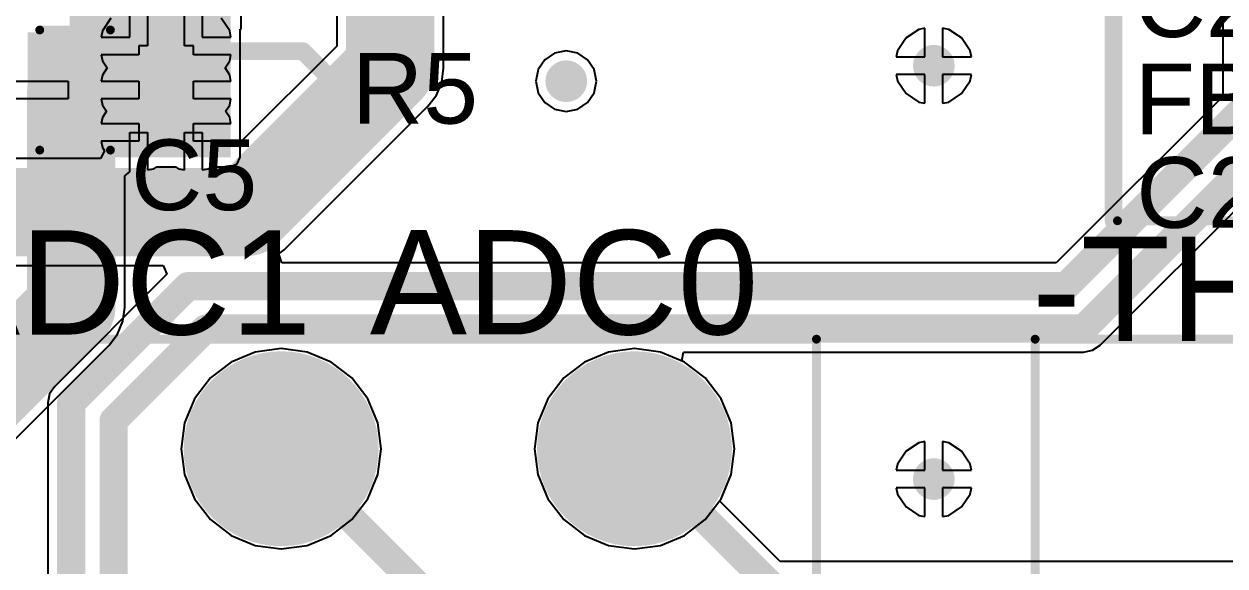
# Model space of a CAD drawing. Header units: millimetres. Extents: x -0.26 to 4.68, y -0.29 to 2.93.
# Drawn here: x 0.907 to 1.587, y 0.285 to 0.591 of the extents above; entities that cross this region are included whole.
import ezdxf

# ---------------------------------------------------------------- set-up
doc = ezdxf.new("R2010")
doc.units = ezdxf.units.MM
doc.header["$MEASUREMENT"] = 0
for name, color, linetype in [('BottomLayer', 5, 'Continuous'), ('BottomSolder', 6, 'Continuous'), ('Mechanical1', 6, 'Continuous'), ('MultiLayer', 9, 'Continuous'), ('PadHoleLayer', 156, 'Continuous'), ('TopLayer', 1, 'Continuous'), ('TopOverlay', 2, 'Continuous'), ('TopPaste', 8, 'Continuous'), ('TopSolder', 216, 'Continuous'), ('ViaHoleLayer', 16, 'Continuous')]:
    doc.layers.add(name, color=color, linetype=linetype)
doc.styles.add('Arial', font='arial.ttf', dxfattribs={"height": 0.2})

# ---------------------------------------------------------------- blocks, each defined once
blk = doc.blocks.new('HA0200500000G_8')
at = {"layer": 'BottomLayer'}
h = blk.add_hatch(color=5, dxfattribs=at)
edge = h.paths.add_edge_path()
edge.add_arc((-0.1, 0.15), 0.05118, 0, 360)
h = blk.add_hatch(color=5, dxfattribs=at)
edge = h.paths.add_edge_path()
edge.add_arc((0.1, 0.15), 0.05118, 0, 360)
blk.add_hatch(color=5, dxfattribs=at).paths.add_polyline_path([(-0.15118, -0.09882), (-0.04882, -0.09882), (-0.04882, -0.20118), (-0.15118, -0.20118)])
h = blk.add_hatch(color=5, dxfattribs=at)
edge = h.paths.add_edge_path()
edge.add_arc((0.1, -0.15), 0.05118, 0, 360)
at = {"layer": 'BottomSolder'}
h = blk.add_hatch(color=6, dxfattribs=at)
edge = h.paths.add_edge_path()
edge.add_arc((-0.1, 0.15), 0.05518, 0, 360)
h = blk.add_hatch(color=6, dxfattribs=at)
edge = h.paths.add_edge_path()
edge.add_arc((0.1, 0.15), 0.05518, 0, 360)
blk.add_hatch(color=6, dxfattribs=at).paths.add_polyline_path([(-0.15518, -0.09482), (-0.04482, -0.09482), (-0.04482, -0.20518), (-0.15518, -0.20518)])
h = blk.add_hatch(color=6, dxfattribs=at)
edge = h.paths.add_edge_path()
edge.add_arc((0.1, -0.15), 0.05518, 0, 360)
at = {"layer": 'MultiLayer'}
h = blk.add_hatch(color=9, dxfattribs=at)
edge = h.paths.add_edge_path()
edge.add_arc((-0.1, 0.15), 0.05118, 0, 360)
h = blk.add_hatch(color=9, dxfattribs=at)
edge = h.paths.add_edge_path()
edge.add_arc((0.1, 0.15), 0.05118, 0, 360)
blk.add_hatch(color=9, dxfattribs=at).paths.add_polyline_path([(-0.15118, -0.09882), (-0.04882, -0.09882), (-0.04882, -0.20118), (-0.15118, -0.20118)])
h = blk.add_hatch(color=9, dxfattribs=at)
edge = h.paths.add_edge_path()
edge.add_arc((0.1, -0.15), 0.05118, 0, 360)
at = {"layer": 'PadHoleLayer'}
h = blk.add_hatch(color=156, dxfattribs=at)
edge = h.paths.add_edge_path()
edge.add_arc((-0.1, 0.15), 0.02559, 0, 360)
h = blk.add_hatch(color=156, dxfattribs=at)
edge = h.paths.add_edge_path()
edge.add_arc((0.1, 0.15), 0.02559, 0, 360)
h = blk.add_hatch(color=156, dxfattribs=at)
edge = h.paths.add_edge_path()
edge.add_arc((-0.1, -0.15), 0.02559, 0, 360)
h = blk.add_hatch(color=156, dxfattribs=at)
edge = h.paths.add_edge_path()
edge.add_arc((0.1, -0.15), 0.02559, 0, 360)
at = {"layer": 'TopLayer'}
h = blk.add_hatch(color=1, dxfattribs=at)
edge = h.paths.add_edge_path()
edge.add_arc((-0.1, 0.15), 0.05118, 0, 360)
h = blk.add_hatch(color=1, dxfattribs=at)
edge = h.paths.add_edge_path()
edge.add_arc((0.1, 0.15), 0.05118, 0, 360)
blk.add_hatch(color=1, dxfattribs=at).paths.add_polyline_path([(-0.15118, -0.09882), (-0.04882, -0.09882), (-0.04882, -0.20118), (-0.15118, -0.20118)])
h = blk.add_hatch(color=1, dxfattribs=at)
edge = h.paths.add_edge_path()
edge.add_arc((0.1, -0.15), 0.05118, 0, 360)
at = {"layer": 'TopSolder'}
h = blk.add_hatch(color=216, dxfattribs=at)
edge = h.paths.add_edge_path()
edge.add_arc((-0.1, 0.15), 0.05518, 0, 360)
h = blk.add_hatch(color=216, dxfattribs=at)
edge = h.paths.add_edge_path()
edge.add_arc((0.1, 0.15), 0.05518, 0, 360)
blk.add_hatch(color=216, dxfattribs=at).paths.add_polyline_path([(-0.15518, -0.09482), (-0.04482, -0.09482), (-0.04482, -0.20518), (-0.15518, -0.20518)])
h = blk.add_hatch(color=216, dxfattribs=at)
edge = h.paths.add_edge_path()
edge.add_arc((0.1, -0.15), 0.05518, 0, 360)
at = {"layer": 'TopOverlay', "const_width": 0.005}
for points in [[(-0.301, 0.212), (0.203, 0.212)], [(-0.301, -0.21), (-0.301, 0.212)], [(0.203, -0.315), (0.203, 0.212)], [(-0.301, -0.21), (-0.195, -0.21)], [(-0.195, -0.21), (0.203, -0.21)], [(-0.195, -0.315), (-0.195, -0.21)], [(-0.195, -0.315), (0.203, -0.315)]]:
    blk.add_lwpolyline(points, dxfattribs=at)
at = {"layer": 'TopOverlay', "const_width": 0.0025}
for points in [[(-0.30225, 0.212, 1), (-0.29975, 0.212, 1)], [(-0.30225, 0.212, 1), (-0.29975, 0.212, 1)], [(0.20175, 0.212, 1), (0.20425, 0.212, 1)], [(0.20175, 0.212, 1), (0.20425, 0.212, 1)], [(-0.30225, -0.21, 1), (-0.29975, -0.21, 1)], [(-0.30225, -0.21, 1), (-0.29975, -0.21, 1)], [(-0.19625, -0.21, 1), (-0.19375, -0.21, 1)], [(-0.19625, -0.21, 1), (-0.19375, -0.21, 1)], [(-0.19625, -0.21, 1), (-0.19375, -0.21, 1)], [(0.20175, -0.21, 1), (0.20425, -0.21, 1)], [(-0.19625, -0.315, 1), (-0.19375, -0.315, 1)], [(-0.19625, -0.315, 1), (-0.19375, -0.315, 1)], [(0.20175, -0.315, 1), (0.20425, -0.315, 1)], [(0.20175, -0.315, 1), (0.20425, -0.315, 1)]]:
    blk.add_lwpolyline(points, format="xyb", close=True, dxfattribs=at)
blk = doc.blocks.new('HA0200500000G_9')
at = {"layer": 'BottomLayer'}
h = blk.add_hatch(color=5, dxfattribs=at)
edge = h.paths.add_edge_path()
edge.add_arc((-0.1, 0.15), 0.05118, 0, 360)
h = blk.add_hatch(color=5, dxfattribs=at)
edge = h.paths.add_edge_path()
edge.add_arc((0.1, 0.15), 0.05118, 0, 360)
blk.add_hatch(color=5, dxfattribs=at).paths.add_polyline_path([(-0.15118, -0.09882), (-0.04882, -0.09882), (-0.04882, -0.20118), (-0.15118, -0.20118)])
h = blk.add_hatch(color=5, dxfattribs=at)
edge = h.paths.add_edge_path()
edge.add_arc((0.1, -0.15), 0.05118, 0, 360)
at = {"layer": 'BottomSolder'}
h = blk.add_hatch(color=6, dxfattribs=at)
edge = h.paths.add_edge_path()
edge.add_arc((-0.1, 0.15), 0.05518, 0, 360)
h = blk.add_hatch(color=6, dxfattribs=at)
edge = h.paths.add_edge_path()
edge.add_arc((0.1, 0.15), 0.05518, 0, 360)
blk.add_hatch(color=6, dxfattribs=at).paths.add_polyline_path([(-0.15518, -0.09482), (-0.04482, -0.09482), (-0.04482, -0.20518), (-0.15518, -0.20518)])
h = blk.add_hatch(color=6, dxfattribs=at)
edge = h.paths.add_edge_path()
edge.add_arc((0.1, -0.15), 0.05518, 0, 360)
at = {"layer": 'MultiLayer'}
h = blk.add_hatch(color=9, dxfattribs=at)
edge = h.paths.add_edge_path()
edge.add_arc((-0.1, 0.15), 0.05118, 0, 360)
h = blk.add_hatch(color=9, dxfattribs=at)
edge = h.paths.add_edge_path()
edge.add_arc((0.1, 0.15), 0.05118, 0, 360)
blk.add_hatch(color=9, dxfattribs=at).paths.add_polyline_path([(-0.15118, -0.09882), (-0.04882, -0.09882), (-0.04882, -0.20118), (-0.15118, -0.20118)])
h = blk.add_hatch(color=9, dxfattribs=at)
edge = h.paths.add_edge_path()
edge.add_arc((0.1, -0.15), 0.05118, 0, 360)
at = {"layer": 'PadHoleLayer'}
h = blk.add_hatch(color=156, dxfattribs=at)
edge = h.paths.add_edge_path()
edge.add_arc((-0.1, 0.15), 0.02559, 0, 360)
h = blk.add_hatch(color=156, dxfattribs=at)
edge = h.paths.add_edge_path()
edge.add_arc((0.1, 0.15), 0.02559, 0, 360)
h = blk.add_hatch(color=156, dxfattribs=at)
edge = h.paths.add_edge_path()
edge.add_arc((-0.1, -0.15), 0.02559, 0, 360)
h = blk.add_hatch(color=156, dxfattribs=at)
edge = h.paths.add_edge_path()
edge.add_arc((0.1, -0.15), 0.02559, 0, 360)
at = {"layer": 'TopLayer'}
h = blk.add_hatch(color=1, dxfattribs=at)
edge = h.paths.add_edge_path()
edge.add_arc((-0.1, 0.15), 0.05118, 0, 360)
h = blk.add_hatch(color=1, dxfattribs=at)
edge = h.paths.add_edge_path()
edge.add_arc((0.1, 0.15), 0.05118, 0, 360)
blk.add_hatch(color=1, dxfattribs=at).paths.add_polyline_path([(-0.15118, -0.09882), (-0.04882, -0.09882), (-0.04882, -0.20118), (-0.15118, -0.20118)])
h = blk.add_hatch(color=1, dxfattribs=at)
edge = h.paths.add_edge_path()
edge.add_arc((0.1, -0.15), 0.05118, 0, 360)
at = {"layer": 'TopSolder'}
h = blk.add_hatch(color=216, dxfattribs=at)
edge = h.paths.add_edge_path()
edge.add_arc((-0.1, 0.15), 0.05518, 0, 360)
h = blk.add_hatch(color=216, dxfattribs=at)
edge = h.paths.add_edge_path()
edge.add_arc((0.1, 0.15), 0.05518, 0, 360)
blk.add_hatch(color=216, dxfattribs=at).paths.add_polyline_path([(-0.15518, -0.09482), (-0.04482, -0.09482), (-0.04482, -0.20518), (-0.15518, -0.20518)])
h = blk.add_hatch(color=216, dxfattribs=at)
edge = h.paths.add_edge_path()
edge.add_arc((0.1, -0.15), 0.05518, 0, 360)
at = {"layer": 'TopOverlay', "const_width": 0.005}
for points in [[(-0.301, 0.212), (0.203, 0.212)], [(-0.301, -0.21), (-0.301, 0.212)], [(0.203, -0.315), (0.203, 0.212)], [(-0.301, -0.21), (-0.195, -0.21)], [(-0.195, -0.21), (0.203, -0.21)], [(-0.195, -0.315), (-0.195, -0.21)], [(-0.195, -0.315), (0.203, -0.315)]]:
    blk.add_lwpolyline(points, dxfattribs=at)
at = {"layer": 'TopOverlay', "const_width": 0.0025}
for points in [[(-0.30225, 0.212, 1), (-0.29975, 0.212, 1)], [(-0.30225, 0.212, 1), (-0.29975, 0.212, 1)], [(0.20175, 0.212, 1), (0.20425, 0.212, 1)], [(0.20175, 0.212, 1), (0.20425, 0.212, 1)], [(-0.30225, -0.21, 1), (-0.29975, -0.21, 1)], [(-0.30225, -0.21, 1), (-0.29975, -0.21, 1)], [(-0.19625, -0.21, 1), (-0.19375, -0.21, 1)], [(-0.19625, -0.21, 1), (-0.19375, -0.21, 1)], [(-0.19625, -0.21, 1), (-0.19375, -0.21, 1)], [(0.20175, -0.21, 1), (0.20425, -0.21, 1)], [(-0.19625, -0.315, 1), (-0.19375, -0.315, 1)], [(-0.19625, -0.315, 1), (-0.19375, -0.315, 1)], [(0.20175, -0.315, 1), (0.20425, -0.315, 1)], [(0.20175, -0.315, 1), (0.20425, -0.315, 1)]]:
    blk.add_lwpolyline(points, format="xyb", close=True, dxfattribs=at)
blk = doc.blocks.new('C___0805_20')
at = {"layer": 'TopLayer'}
for points in [[(-0.06, 0.03), (-0.02, 0.03), (-0.02, -0.03), (-0.06, -0.03)], [(0.02, 0.03), (0.06, 0.03), (0.06, -0.03), (0.02, -0.03)]]:
    blk.add_hatch(color=1, dxfattribs=at).paths.add_polyline_path(points)
at = {"layer": 'TopPaste'}
for points in [[(-0.06, 0.03), (-0.02, 0.03), (-0.02, -0.03), (-0.06, -0.03)], [(0.02, 0.03), (0.06, 0.03), (0.06, -0.03), (0.02, -0.03)]]:
    blk.add_hatch(color=8, dxfattribs=at).paths.add_polyline_path(points)
at = {"layer": 'TopSolder'}
for points in [[(-0.06276, 0.03276), (-0.01724, 0.03276), (-0.01724, -0.03276), (-0.06276, -0.03276)], [(0.01724, 0.03276), (0.06276, 0.03276), (0.06276, -0.03276), (0.01724, -0.03276)]]:
    blk.add_hatch(color=216, dxfattribs=at).paths.add_polyline_path(points)
at = {"layer": 'TopOverlay', "const_width": 0.005}
for points in [[(-0.064, 0.034), (-0.024, 0.034)], [(-0.064, -0.034), (-0.064, 0.034)], [(0.024, 0.034), (0.064, 0.034)], [(0.064, -0.034), (0.064, 0.034)], [(-0.064, -0.034), (-0.024, -0.034)], [(0.024, -0.034), (0.064, -0.034)]]:
    blk.add_lwpolyline(points, dxfattribs=at)
at = {"layer": 'TopOverlay', "const_width": 0.0025}
for points in [[(-0.06525, 0.034, 1), (-0.06275, 0.034, 1)], [(-0.06525, 0.034, 1), (-0.06275, 0.034, 1)], [(-0.02525, 0.034, 1), (-0.02275, 0.034, 1)], [(0.02275, 0.034, 1), (0.02525, 0.034, 1)], [(0.06275, 0.034, 1), (0.06525, 0.034, 1)], [(0.06275, 0.034, 1), (0.06525, 0.034, 1)], [(-0.06525, -0.034, 1), (-0.06275, -0.034, 1)], [(-0.06525, -0.034, 1), (-0.06275, -0.034, 1)], [(-0.02525, -0.034, 1), (-0.02275, -0.034, 1)], [(0.02275, -0.034, 1), (0.02525, -0.034, 1)], [(0.06275, -0.034, 1), (0.06525, -0.034, 1)], [(0.06275, -0.034, 1), (0.06525, -0.034, 1)]]:
    blk.add_lwpolyline(points, format="xyb", close=True, dxfattribs=at)
blk = doc.blocks.new('ZIO_101954_95')
at = {"layer": 'Mechanical1', "const_width": 0.005}
for points in [[(-0.719, -1.74), (-0.719, 0.057)], [(-0.719, -1.74), (0.719, -1.74)]]:
    blk.add_lwpolyline(points, dxfattribs=at)
at = {"layer": 'Mechanical1', "const_width": 0.0025}
blk.add_lwpolyline([(-0.72025, -1.74, 1), (-0.71775, -1.74, 1)], format="xyb", close=True, dxfattribs=at)
blk.add_lwpolyline([(-0.72025, -1.74, 1), (-0.71775, -1.74, 1)], format="xyb", close=True, dxfattribs=at)

msp = doc.modelspace()

# ---------------------------------------------------------------- hatches: boundary and pattern name
at = {"layer": 'BottomLayer'}
h = msp.add_hatch(color=5, dxfattribs=at)
edge = h.paths.add_edge_path()
edge.add_arc((0.972, 0.579), 0.01181, 0, 360)
h = msp.add_hatch(color=5, dxfattribs=at)
edge = h.paths.add_edge_path()
edge.add_arc((1.003, 0.579), 0.01181, 0, 360)
h = msp.add_hatch(color=5, dxfattribs=at)
edge = h.paths.add_edge_path()
edge.add_arc((1.42205, 0.56777), 0.01181, 0, 360)
h = msp.add_hatch(color=5, dxfattribs=at)
edge = h.paths.add_edge_path()
edge.add_arc((0.972, 0.554), 0.01181, 0, 360)
h = msp.add_hatch(color=5, dxfattribs=at)
edge = h.paths.add_edge_path()
edge.add_arc((1.003, 0.554), 0.01181, 0, 360)
h = msp.add_hatch(color=5, dxfattribs=at)
edge = h.paths.add_edge_path()
edge.add_arc((1.214, 0.559), 0.01181, 0, 360)
h = msp.add_hatch(color=5, dxfattribs=at)
edge = h.paths.add_edge_path()
edge.add_arc((0.972, 0.53), 0.01181, 0, 360)
h = msp.add_hatch(color=5, dxfattribs=at)
edge = h.paths.add_edge_path()
edge.add_arc((1.003, 0.53), 0.01181, 0, 360)
h = msp.add_hatch(color=5, dxfattribs=at)
edge = h.paths.add_edge_path()
edge.add_arc((1.42205, 0.33377), 0.01181, 0, 360)
at = {"layer": 'BottomSolder'}
h = msp.add_hatch(color=6, dxfattribs=at)
edge = h.paths.add_edge_path()
edge.add_arc((0.972, 0.579), 0.00591, 0, 360)
h = msp.add_hatch(color=6, dxfattribs=at)
edge = h.paths.add_edge_path()
edge.add_arc((1.003, 0.579), 0.00591, 0, 360)
h = msp.add_hatch(color=6, dxfattribs=at)
edge = h.paths.add_edge_path()
edge.add_arc((1.42205, 0.56777), 0.00591, 0, 360)
h = msp.add_hatch(color=6, dxfattribs=at)
edge = h.paths.add_edge_path()
edge.add_arc((1.214, 0.559), 0.00591, 0, 360)
h = msp.add_hatch(color=6, dxfattribs=at)
edge = h.paths.add_edge_path()
edge.add_arc((0.972, 0.554), 0.00591, 0, 360)
h = msp.add_hatch(color=6, dxfattribs=at)
edge = h.paths.add_edge_path()
edge.add_arc((1.003, 0.554), 0.00591, 0, 360)
h = msp.add_hatch(color=6, dxfattribs=at)
edge = h.paths.add_edge_path()
edge.add_arc((0.972, 0.53), 0.00591, 0, 360)
h = msp.add_hatch(color=6, dxfattribs=at)
edge = h.paths.add_edge_path()
edge.add_arc((1.003, 0.53), 0.00591, 0, 360)
h = msp.add_hatch(color=6, dxfattribs=at)
edge = h.paths.add_edge_path()
edge.add_arc((1.42205, 0.33377), 0.00591, 0, 360)
at = {"layer": 'TopLayer'}
msp.add_hatch(color=1, dxfattribs=at).paths.add_polyline_path([(0.933, 0.516), (1.024, 0.516), (1.024, 0.636), (0.933, 0.636)])
h = msp.add_hatch(color=1, dxfattribs=at)
edge = h.paths.add_edge_path()
edge.add_arc((0.972, 0.579), 0.01181, 0, 360)
h = msp.add_hatch(color=1, dxfattribs=at)
edge = h.paths.add_edge_path()
edge.add_arc((1.003, 0.579), 0.01181, 0, 360)
h = msp.add_hatch(color=1, dxfattribs=at)
edge = h.paths.add_edge_path()
edge.add_arc((1.42205, 0.56777), 0.01181, 0, 360)
h = msp.add_hatch(color=1, dxfattribs=at)
edge = h.paths.add_edge_path()
edge.add_arc((0.972, 0.554), 0.01181, 0, 360)
h = msp.add_hatch(color=1, dxfattribs=at)
edge = h.paths.add_edge_path()
edge.add_arc((1.003, 0.554), 0.01181, 0, 360)
h = msp.add_hatch(color=1, dxfattribs=at)
edge = h.paths.add_edge_path()
edge.add_arc((1.214, 0.559), 0.01181, 0, 360)
h = msp.add_hatch(color=1, dxfattribs=at)
edge = h.paths.add_edge_path()
edge.add_arc((0.972, 0.53), 0.01181, 0, 360)
h = msp.add_hatch(color=1, dxfattribs=at)
edge = h.paths.add_edge_path()
edge.add_arc((1.003, 0.53), 0.01181, 0, 360)
h = msp.add_hatch(color=1, dxfattribs=at)
edge = h.paths.add_edge_path()
edge.add_arc((1.42205, 0.33377), 0.01181, 0, 360)
at = {"layer": 'TopSolder'}
h = msp.add_hatch(color=216, dxfattribs=at)
edge = h.paths.add_edge_path()
edge.add_arc((0.972, 0.579), 0.00591, 0, 360)
h = msp.add_hatch(color=216, dxfattribs=at)
edge = h.paths.add_edge_path()
edge.add_arc((1.003, 0.579), 0.00591, 0, 360)
h = msp.add_hatch(color=216, dxfattribs=at)
edge = h.paths.add_edge_path()
edge.add_arc((1.42205, 0.56777), 0.00591, 0, 360)
h = msp.add_hatch(color=216, dxfattribs=at)
edge = h.paths.add_edge_path()
edge.add_arc((1.214, 0.559), 0.00591, 0, 360)
h = msp.add_hatch(color=216, dxfattribs=at)
edge = h.paths.add_edge_path()
edge.add_arc((0.972, 0.554), 0.00591, 0, 360)
h = msp.add_hatch(color=216, dxfattribs=at)
edge = h.paths.add_edge_path()
edge.add_arc((1.003, 0.554), 0.00591, 0, 360)
h = msp.add_hatch(color=216, dxfattribs=at)
edge = h.paths.add_edge_path()
edge.add_arc((0.972, 0.53), 0.00591, 0, 360)
h = msp.add_hatch(color=216, dxfattribs=at)
edge = h.paths.add_edge_path()
edge.add_arc((1.003, 0.53), 0.00591, 0, 360)
h = msp.add_hatch(color=216, dxfattribs=at)
edge = h.paths.add_edge_path()
edge.add_arc((1.42205, 0.33377), 0.00591, 0, 360)
at = {"layer": 'ViaHoleLayer'}
h = msp.add_hatch(color=16, dxfattribs=at)
edge = h.paths.add_edge_path()
edge.add_arc((0.972, 0.579), 0.00591, 0, 360)
h = msp.add_hatch(color=16, dxfattribs=at)
edge = h.paths.add_edge_path()
edge.add_arc((1.003, 0.579), 0.00591, 0, 360)
h = msp.add_hatch(color=16, dxfattribs=at)
edge = h.paths.add_edge_path()
edge.add_arc((1.42205, 0.56777), 0.00591, 0, 360)
h = msp.add_hatch(color=16, dxfattribs=at)
edge = h.paths.add_edge_path()
edge.add_arc((1.214, 0.559), 0.00591, 0, 360)
h = msp.add_hatch(color=16, dxfattribs=at)
edge = h.paths.add_edge_path()
edge.add_arc((0.972, 0.554), 0.00591, 0, 360)
h = msp.add_hatch(color=16, dxfattribs=at)
edge = h.paths.add_edge_path()
edge.add_arc((1.003, 0.554), 0.00591, 0, 360)
h = msp.add_hatch(color=16, dxfattribs=at)
edge = h.paths.add_edge_path()
edge.add_arc((0.972, 0.53), 0.00591, 0, 360)
h = msp.add_hatch(color=16, dxfattribs=at)
edge = h.paths.add_edge_path()
edge.add_arc((1.003, 0.53), 0.00591, 0, 360)
h = msp.add_hatch(color=16, dxfattribs=at)
edge = h.paths.add_edge_path()
edge.add_arc((1.42205, 0.33377), 0.00591, 0, 360)

# ---------------------------------------------------------------- linework, layer by layer
at = {"layer": 'BottomLayer'}
for p, q in [((1.58557, 0.88709), (1.58557, 0.55038)), ((1.08406, 0.65259), (1.08406, 0.57885)), ((1.14457, 0.56632), (1.14457, 0.65259)), ((0.967, 0.584), (0.967, 0.60024)), ((0.977, 0.60024), (0.977, 0.579)), ((0.998, 0.579), (0.998, 0.60024)), ((1.008, 0.60024), (1.008, 0.584)), ((0.95628, 0.59472), (0.95145, 0.58751)), ((1.02355, 0.58751), (1.01872, 0.59472)), ((0.95145, 0.58751), (0.95076, 0.584)), ((1.02424, 0.584), (1.02355, 0.58751)), ((1.41354, 0.58832), (1.40633, 0.5835)), ((1.41705, 0.58901), (1.41354, 0.58832)), ((1.41705, 0.57277), (1.41705, 0.58901)), ((1.43056, 0.58832), (1.42705, 0.58901)), ((1.42705, 0.58901), (1.42705, 0.57277)), ((1.43778, 0.5835), (1.43056, 0.58832)), ((0.95076, 0.584), (0.967, 0.584)), ((0.977, 0.579), (0.972, 0.579)), ((0.972, 0.579), (0.972, 0.574)), ((1.003, 0.579), (0.998, 0.579)), ((1.003, 0.574), (1.003, 0.579)), ((1.008, 0.584), (1.02424, 0.584)), ((1.08406, 0.57885), (1.02913, 0.52392)), ((1.40633, 0.5835), (1.40151, 0.57628)), ((1.4426, 0.57628), (1.43778, 0.5835)), ((0.972, 0.574), (0.95076, 0.574)), ((0.95076, 0.574), (0.95145, 0.57049)), ((1.02424, 0.574), (1.003, 0.574)), ((1.02355, 0.57049), (1.02424, 0.574)), ((1.20188, 0.57112), (1.19816, 0.56556)), ((1.20744, 0.57484), (1.20188, 0.57112)), ((1.214, 0.57614), (1.20744, 0.57484)), ((1.22056, 0.57484), (1.214, 0.57614)), ((1.22612, 0.57112), (1.22056, 0.57484)), ((1.22984, 0.56556), (1.22612, 0.57112)), ((1.40151, 0.57628), (1.40081, 0.57277)), ((1.40081, 0.57277), (1.41705, 0.57277)), ((1.42705, 0.57277), (1.4433, 0.57277)), ((1.4433, 0.57277), (1.4426, 0.57628)), ((0.95145, 0.57049), (0.95412, 0.5665)), ((0.95412, 0.5665), (0.95145, 0.56251)), ((1.02088, 0.5665), (1.02355, 0.57049)), ((1.02355, 0.56251), (1.02088, 0.5665)), ((1.14354, 0.55848), (1.14457, 0.56632)), ((1.19816, 0.56556), (1.19686, 0.559)), ((1.23114, 0.559), (1.22984, 0.56556)), ((0.95145, 0.56251), (0.95076, 0.559)), ((0.95076, 0.559), (0.972, 0.559)), ((0.972, 0.559), (0.972, 0.549)), ((1.003, 0.549), (1.003, 0.559)), ((1.003, 0.559), (1.02424, 0.559)), ((1.02424, 0.559), (1.02355, 0.56251)), ((1.14052, 0.55119), (1.14354, 0.55848)), ((1.19686, 0.559), (1.19816, 0.55244)), ((1.22984, 0.55244), (1.23114, 0.559)), ((1.41705, 0.56277), (1.40081, 0.56277)), ((1.40081, 0.56277), (1.40151, 0.55926)), ((1.40151, 0.55926), (1.40633, 0.55205)), ((1.41705, 0.54653), (1.41705, 0.56277)), ((1.4433, 0.56277), (1.42705, 0.56277)), ((1.42705, 0.56277), (1.42705, 0.54653)), ((1.43778, 0.55205), (1.4426, 0.55926)), ((1.4426, 0.55926), (1.4433, 0.56277)), ((1.13571, 0.54492), (1.14052, 0.55119)), ((1.19816, 0.55244), (1.20188, 0.54688)), ((1.22612, 0.54688), (1.22984, 0.55244)), ((1.40633, 0.55205), (1.41354, 0.54723)), ((1.43056, 0.54723), (1.43778, 0.55205)), ((0.972, 0.549), (0.95076, 0.549)), ((0.95076, 0.549), (0.95145, 0.54549)), ((0.95145, 0.54549), (0.95379, 0.542)), ((1.02424, 0.549), (1.003, 0.549)), ((1.02121, 0.542), (1.02355, 0.54549)), ((1.02355, 0.54549), (1.02424, 0.549)), ((1.05434, 0.46355), (1.13571, 0.54492)), ((1.20188, 0.54688), (1.20744, 0.54316)), ((1.22056, 0.54316), (1.22612, 0.54688)), ((1.41354, 0.54723), (1.41705, 0.54653)), ((1.42705, 0.54653), (1.43056, 0.54723)), ((1.58557, 0.55038), (1.49139, 0.4562)), ((0.95145, 0.53851), (0.95076, 0.535)), ((0.95379, 0.542), (0.95145, 0.53851)), ((1.02355, 0.53851), (1.02121, 0.542)), ((1.02424, 0.535), (1.02355, 0.53851)), ((1.20744, 0.54316), (1.214, 0.54186)), ((1.214, 0.54186), (1.22056, 0.54316)), ((0.95076, 0.535), (0.972, 0.535)), ((0.972, 0.535), (0.972, 0.525)), ((1.003, 0.525), (1.003, 0.535)), ((1.003, 0.535), (1.02424, 0.535)), ((1.5162, 0.40958), (1.6372, 0.53058)), ((0.972, 0.525), (0.95076, 0.525)), ((0.95076, 0.525), (0.95145, 0.52149)), ((1.02711, 0.525), (1.003, 0.525)), ((1.02913, 0.52392), (1.02711, 0.525)), ((0.95271, 0.51962), (0.95035, 0.51521)), ((0.95145, 0.52149), (0.95271, 0.51962)), ((0.95035, 0.51521), (0.86861, 0.51521)), ((1.05128, 0.4612), (1.05434, 0.46355)), ((1.05298, 0.4562), (1.05128, 0.4612)), ((1.49139, 0.4562), (1.05298, 0.4562)), ((0.87123, 0.45469), (0.98581, 0.45469)), ((0.98788, 0.44969), (0.92445, 0.38626)), ((0.98581, 0.45469), (0.98788, 0.44969)), ((1.51189, 0.4067), (1.5162, 0.40958)), ((1.27934, 0.40069), (1.28033, 0.40569)), ((1.28033, 0.40569), (1.50682, 0.40569)), ((1.50682, 0.40569), (1.51189, 0.4067)), ((1.28096, 0.40002), (1.27934, 0.40069)), ((1.29269, 0.39102), (1.28096, 0.40002)), ((1.3017, 0.37928), (1.29269, 0.39102)), ((0.92158, 0.38196), (0.92057, 0.37689)), ((0.92445, 0.38626), (0.92158, 0.38196)), ((0.92057, 0.37689), (0.92057, 0.23495)), ((1.30736, 0.36561), (1.3017, 0.37928)), ((1.30929, 0.35095), (1.30736, 0.36561)), ((1.41354, 0.35432), (1.40633, 0.3495)), ((1.41705, 0.35501), (1.41354, 0.35432)), ((1.41705, 0.33877), (1.41705, 0.35501)), ((1.43056, 0.35432), (1.42705, 0.35501)), ((1.42705, 0.35501), (1.42705, 0.33877)), ((1.43778, 0.3495), (1.43056, 0.35432)), ((1.30736, 0.33628), (1.30929, 0.35095)), ((1.40633, 0.3495), (1.40151, 0.34228)), ((1.4426, 0.34228), (1.43778, 0.3495)), ((1.40151, 0.34228), (1.40081, 0.33877)), ((1.4433, 0.33877), (1.4426, 0.34228)), ((1.3017, 0.32262), (1.30736, 0.33628)), ((1.40081, 0.33877), (1.41705, 0.33877)), ((1.42705, 0.33877), (1.4433, 0.33877)), ((1.41705, 0.32877), (1.40081, 0.32877)), ((1.40081, 0.32877), (1.40151, 0.32526)), ((1.41705, 0.31253), (1.41705, 0.32877)), ((1.4433, 0.32877), (1.42705, 0.32877)), ((1.42705, 0.32877), (1.42705, 0.31253)), ((1.4426, 0.32526), (1.4433, 0.32877)), ((1.30083, 0.32149), (1.3017, 0.32262)), ((1.33511, 0.2872), (1.30083, 0.32149)), ((1.40151, 0.32526), (1.40633, 0.31805)), ((1.43778, 0.31805), (1.4426, 0.32526)), ((1.40633, 0.31805), (1.41354, 0.31323)), ((1.41354, 0.31323), (1.41705, 0.31253)), ((1.42705, 0.31253), (1.43056, 0.31323)), ((1.43056, 0.31323), (1.43778, 0.31805)), ((3.19633, 0.2872), (1.33511, 0.2872))]:
    msp.add_line(p, q, dxfattribs=at)
for points, const_width in [([(1.11432, 0.56632), (1.11432, 0.672)], 0.05), ([(1.03295, 0.48495), (1.11432, 0.56632)], 0.05), ([(1.49688, 0.44295), (1.59882, 0.54489)], 0.016), ([(1.50682, 0.41895), (1.62782, 0.53995)], 0.016), ([(0.86782, 0.48495), (1.03295, 0.48495)], 0.05), ([(0.93382, 0.37689), (0.99988, 0.44295)], 0.016), ([(0.99988, 0.44295), (1.49688, 0.44295)], 0.016), ([(0.95782, 0.36695), (1.00982, 0.41895)], 0.016), ([(1.00982, 0.41895), (1.50682, 0.41895)], 0.016), ([(0.93382, 0.23495), (0.93382, 0.37689)], 0.016), ([(0.95782, 0.24489), (0.95782, 0.36695)], 0.016), ([(1.05262, 0.35095), (1.16057, 0.243)], 0.016), ([(1.25262, 0.35095), (1.32962, 0.27395)], 0.016)]:
    msp.add_lwpolyline(points, dxfattribs=dict(at, const_width=const_width))
for points, const_width in [([(1.10182, 0.56632, 1), (1.12682, 0.56632, 1)], 0.025), ([(1.10182, 0.56632, 1), (1.12682, 0.56632, 1)], 0.025), ([(1.02045, 0.48495, 1), (1.04545, 0.48495, 1)], 0.025), ([(1.02045, 0.48495, 1), (1.04545, 0.48495, 1)], 0.025), ([(0.99588, 0.44295, 1), (1.00388, 0.44295, 1)], 0.008), ([(0.99588, 0.44295, 1), (1.00388, 0.44295, 1)], 0.008), ([(1.49288, 0.44295, 1), (1.50088, 0.44295, 1)], 0.008), ([(1.49288, 0.44295, 1), (1.50088, 0.44295, 1)], 0.008), ([(1.00582, 0.41895, 1), (1.01382, 0.41895, 1)], 0.008), ([(1.00582, 0.41895, 1), (1.01382, 0.41895, 1)], 0.008), ([(1.50282, 0.41895, 1), (1.51082, 0.41895, 1)], 0.008), ([(1.50282, 0.41895, 1), (1.51082, 0.41895, 1)], 0.008), ([(0.92982, 0.37689, 1), (0.93782, 0.37689, 1)], 0.008), ([(0.92982, 0.37689, 1), (0.93782, 0.37689, 1)], 0.008), ([(0.95382, 0.36695, 1), (0.96182, 0.36695, 1)], 0.008), ([(0.95382, 0.36695, 1), (0.96182, 0.36695, 1)], 0.008), ([(1.04862, 0.35095, 1), (1.05662, 0.35095, 1)], 0.008), ([(1.24862, 0.35095, 1), (1.25662, 0.35095, 1)], 0.008)]:
    msp.add_lwpolyline(points, format="xyb", close=True, dxfattribs=dict(at, const_width=const_width))
at = {"layer": 'Mechanical1', "const_width": 0.01}
msp.add_lwpolyline([(1.52382, 0.47995), (1.52382, 1.37845)], dxfattribs=at)
at = {"layer": 'Mechanical1', "const_width": 0.005}
msp.add_lwpolyline([(1.52132, 0.47995, 1), (1.52632, 0.47995, 1)], format="xyb", close=True, dxfattribs=at)
at = {"layer": 'TopLayer'}
for p, q in [((1.03, 0.5885), (1.03, 0.611)), ((1.02941, 0.516), (1.02941, 0.5885)), ((1.02941, 0.5885), (1.03, 0.5885)), ((1.41354, 0.58832), (1.40633, 0.5835)), ((1.41705, 0.58901), (1.41354, 0.58832)), ((1.41705, 0.57277), (1.41705, 0.58901)), ((1.43056, 0.58832), (1.42705, 0.58901)), ((1.42705, 0.58901), (1.42705, 0.57277)), ((1.43778, 0.5835), (1.43056, 0.58832)), ((1.40633, 0.5835), (1.40151, 0.57628)), ((1.4426, 0.57628), (1.43778, 0.5835)), ((1.20188, 0.57112), (1.19816, 0.56556)), ((1.20744, 0.57484), (1.20188, 0.57112)), ((1.214, 0.57614), (1.20744, 0.57484)), ((1.22056, 0.57484), (1.214, 0.57614)), ((1.22612, 0.57112), (1.22056, 0.57484)), ((1.22984, 0.56556), (1.22612, 0.57112)), ((1.40151, 0.57628), (1.40081, 0.57277)), ((1.40081, 0.57277), (1.41705, 0.57277)), ((1.42705, 0.57277), (1.4433, 0.57277)), ((1.4433, 0.57277), (1.4426, 0.57628)), ((1.19816, 0.56556), (1.19686, 0.559)), ((1.23114, 0.559), (1.22984, 0.56556)), ((0.902, 0.559), (0.932, 0.559)), ((0.932, 0.559), (0.932, 0.549)), ((1.19686, 0.559), (1.19816, 0.55244)), ((1.22984, 0.55244), (1.23114, 0.559)), ((1.41705, 0.56277), (1.40081, 0.56277)), ((1.40081, 0.56277), (1.40151, 0.55926)), ((1.40151, 0.55926), (1.40633, 0.55205)), ((1.41705, 0.54653), (1.41705, 0.56277)), ((1.4433, 0.56277), (1.42705, 0.56277)), ((1.42705, 0.56277), (1.42705, 0.54653)), ((1.43778, 0.55205), (1.4426, 0.55926)), ((1.4426, 0.55926), (1.4433, 0.56277)), ((1.19816, 0.55244), (1.20188, 0.54688)), ((1.22612, 0.54688), (1.22984, 0.55244)), ((1.40633, 0.55205), (1.41354, 0.54723)), ((1.43056, 0.54723), (1.43778, 0.55205)), ((0.932, 0.549), (0.902, 0.549)), ((1.20188, 0.54688), (1.20744, 0.54316)), ((1.22056, 0.54316), (1.22612, 0.54688)), ((1.41354, 0.54723), (1.41705, 0.54653)), ((1.42705, 0.54653), (1.43056, 0.54723)), ((1.20744, 0.54316), (1.214, 0.54186)), ((1.214, 0.54186), (1.22056, 0.54316)), ((0.967, 0.50779), (0.967, 0.53)), ((0.967, 0.53), (0.977, 0.53)), ((0.977, 0.53), (0.977, 0.50876)), ((0.998, 0.50876), (0.998, 0.53)), ((0.998, 0.53), (1.008, 0.53)), ((1.008, 0.53), (1.008, 0.50876)), ((0.98051, 0.50945), (0.98221, 0.51059)), ((0.98221, 0.51059), (0.99279, 0.51059)), ((0.99279, 0.51059), (0.99449, 0.50945)), ((1.01151, 0.50945), (1.01321, 0.51059)), ((1.01321, 0.51059), (1.024, 0.51059)), ((1.024, 0.51059), (1.02783, 0.51217)), ((1.02783, 0.51217), (1.02941, 0.516)), ((0.96408, 0.5054), (0.967, 0.50779)), ((0.96408, 0.43095), (0.96408, 0.5054)), ((0.977, 0.50876), (0.98051, 0.50945)), ((0.99449, 0.50945), (0.998, 0.50876)), ((1.008, 0.50876), (1.01151, 0.50945)), ((0.96305, 0.42312), (0.96408, 0.43095)), ((0.96003, 0.41582), (0.96305, 0.42312)), ((0.95522, 0.40955), (0.96003, 0.41582)), ((0.87922, 0.33355), (0.95522, 0.40955)), ((1.03796, 0.40568), (1.02429, 0.40002)), ((1.05262, 0.40761), (1.03796, 0.40568)), ((1.06729, 0.40568), (1.05262, 0.40761)), ((1.08096, 0.40002), (1.06729, 0.40568)), ((1.23796, 0.40568), (1.22429, 0.40002)), ((1.25262, 0.40761), (1.23796, 0.40568)), ((1.26729, 0.40568), (1.25262, 0.40761)), ((1.28096, 0.40002), (1.26729, 0.40568)), ((1.02429, 0.40002), (1.01255, 0.39102)), ((1.09269, 0.39102), (1.08096, 0.40002)), ((1.22429, 0.40002), (1.21255, 0.39102)), ((1.29269, 0.39102), (1.28096, 0.40002)), ((1.01255, 0.39102), (1.00355, 0.37928)), ((1.1017, 0.37928), (1.09269, 0.39102)), ((1.21255, 0.39102), (1.20355, 0.37928)), ((1.3017, 0.37928), (1.29269, 0.39102)), ((1.00355, 0.37928), (0.99789, 0.36561)), ((1.10736, 0.36561), (1.1017, 0.37928)), ((1.20355, 0.37928), (1.19789, 0.36561)), ((1.30736, 0.36561), (1.3017, 0.37928)), ((0.99789, 0.36561), (0.99596, 0.35095)), ((1.10929, 0.35095), (1.10736, 0.36561)), ((1.19789, 0.36561), (1.19596, 0.35095)), ((1.30929, 0.35095), (1.30736, 0.36561)), ((1.41354, 0.35432), (1.40633, 0.3495)), ((1.41705, 0.35501), (1.41354, 0.35432)), ((1.41705, 0.33877), (1.41705, 0.35501)), ((1.43056, 0.35432), (1.42705, 0.35501)), ((1.42705, 0.35501), (1.42705, 0.33877)), ((1.43778, 0.3495), (1.43056, 0.35432)), ((0.99596, 0.35095), (0.99789, 0.33628)), ((1.10736, 0.33628), (1.10929, 0.35095)), ((1.19596, 0.35095), (1.19789, 0.33628)), ((1.30736, 0.33628), (1.30929, 0.35095)), ((1.40633, 0.3495), (1.40151, 0.34228)), ((1.4426, 0.34228), (1.43778, 0.3495)), ((1.40151, 0.34228), (1.40081, 0.33877)), ((1.4433, 0.33877), (1.4426, 0.34228)), ((0.99789, 0.33628), (1.00355, 0.32262)), ((1.1017, 0.32262), (1.10736, 0.33628)), ((1.19789, 0.33628), (1.20355, 0.32262)), ((1.3017, 0.32262), (1.30736, 0.33628)), ((1.40081, 0.33877), (1.41705, 0.33877)), ((1.42705, 0.33877), (1.4433, 0.33877)), ((1.41705, 0.32877), (1.40081, 0.32877)), ((1.40081, 0.32877), (1.40151, 0.32526)), ((1.41705, 0.31253), (1.41705, 0.32877)), ((1.4433, 0.32877), (1.42705, 0.32877)), ((1.42705, 0.32877), (1.42705, 0.31253)), ((1.4426, 0.32526), (1.4433, 0.32877)), ((1.00355, 0.32262), (1.01255, 0.31088)), ((1.09269, 0.31088), (1.1017, 0.32262)), ((1.20355, 0.32262), (1.21255, 0.31088)), ((1.29269, 0.31088), (1.3017, 0.32262)), ((1.40151, 0.32526), (1.40633, 0.31805)), ((1.43778, 0.31805), (1.4426, 0.32526)), ((1.40633, 0.31805), (1.41354, 0.31323)), ((1.41354, 0.31323), (1.41705, 0.31253)), ((1.42705, 0.31253), (1.43056, 0.31323)), ((1.43056, 0.31323), (1.43778, 0.31805)), ((1.01255, 0.31088), (1.02429, 0.30187)), ((1.08096, 0.30187), (1.09269, 0.31088)), ((1.21255, 0.31088), (1.22429, 0.30187)), ((1.28096, 0.30187), (1.29269, 0.31088)), ((1.02429, 0.30187), (1.03796, 0.29621)), ((1.06729, 0.29621), (1.08096, 0.30187)), ((1.22429, 0.30187), (1.23796, 0.29621)), ((1.26729, 0.29621), (1.28096, 0.30187)), ((1.03796, 0.29621), (1.05262, 0.29428)), ((1.05262, 0.29428), (1.06729, 0.29621)), ((1.23796, 0.29621), (1.25262, 0.29428)), ((1.25262, 0.29428), (1.26729, 0.29621))]:
    msp.add_line(p, q, dxfattribs=at)
at = {"layer": 'TopLayer', "const_width": 0.05}
for points in [[(0.93382, 0.43095), (0.93382, 0.55295)], [(0.85782, 0.35495), (0.93382, 0.43095)]]:
    msp.add_lwpolyline(points, dxfattribs=at)
at = {"layer": 'TopLayer', "const_width": 0.025}
for points in [[(0.92132, 0.55295, 1), (0.94632, 0.55295, 1)], [(0.92132, 0.43095, 1), (0.94632, 0.43095, 1)], [(0.92132, 0.43095, 1), (0.94632, 0.43095, 1)]]:
    msp.add_lwpolyline(points, format="xyb", close=True, dxfattribs=at)
at = {"layer": 'TopOverlay', "const_width": 0.01}
for points in [[(0.973, 0.588), (0.985, 0.576)], [(0.985, 0.576), (1.065, 0.576)], [(1.065, 0.576), (1.081, 0.56)]]:
    msp.add_lwpolyline(points, dxfattribs=at)
at = {"layer": 'TopOverlay', "const_width": 0.005}
for points in [[(0.9705, 0.588, 1), (0.9755, 0.588, 1)], [(0.9825, 0.576, 1), (0.9875, 0.576, 1)], [(0.9825, 0.576, 1), (0.9875, 0.576, 1)], [(1.0625, 0.576, 1), (1.0675, 0.576, 1)], [(1.0625, 0.576, 1), (1.0675, 0.576, 1)], [(1.0785, 0.56, 1), (1.0835, 0.56, 1)]]:
    msp.add_lwpolyline(points, format="xyb", close=True, dxfattribs=at)

# ---------------------------------------------------------------- block references
for name, p in [('ZIO_101954_95', (2.245, 2.22)), ('C___0805_20', (0.892, 0.554)), ('HA0200500000G_8', (1.15262, 0.20095)), ('HA0200500000G_9', (1.78042, 0.20095))]:
    msp.add_blockref(name, p)

# ---------------------------------------------------------------- texts
at = {"layer": 'TopOverlay', "style": 'Arial'}
for s, p in [('C26', (1.53568, 0.58401)), ('R5', (1.09268, 0.53501)), ('FB8', (1.53568, 0.52901)), ('C5', (0.96768, 0.48601)), ('C24', (1.53668, 0.47601))]:
    msp.add_text(s, height=0.04, dxfattribs=at).set_placement(p)
for s, p in [('ADC1', (0.84982, 0.41558)), ('ADC0', (1.10282, 0.41564)), ('-TH4+', (1.47782, 0.41195))]:
    msp.add_text(s, height=0.059055, rotation=360, dxfattribs=at).set_placement(p)

doc.saveas('drawing.dxf')
